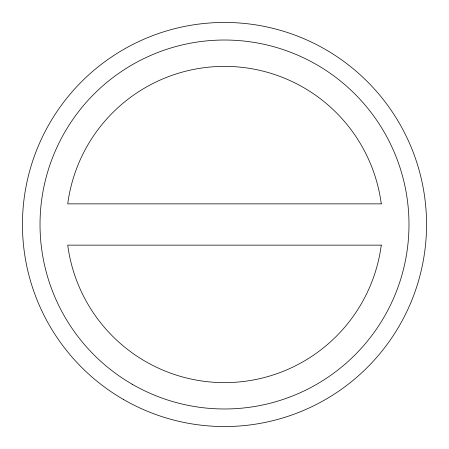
<?xml version="1.0" encoding="UTF-8"?>
<svg xmlns="http://www.w3.org/2000/svg" width="449" height="449" viewBox="0 0 449 449"><rect width="100%" height="100%" fill="white"/><g stroke="black" fill="none" stroke-linecap="round" stroke-linejoin="round"><path stroke-width="0.67" d="M381.274 203.863L67.726 203.863A158.127 158.127 0 0 1 381.274 203.863M381.274 245.137L67.726 245.137A158.127 158.127 0 0 0 381.274 245.137M123.475 399.481A202.05 202.05 0 0 0 426.55 224.5A202.05 202.05 0 0 0 123.475 49.519A202.05 202.05 0 0 0 123.475 399.481M132.259 384.265A184.483 184.483 0 0 0 408.983 224.5A184.483 184.483 0 0 0 132.259 64.735A184.483 184.483 0 0 0 132.259 384.265"/></g></svg>
